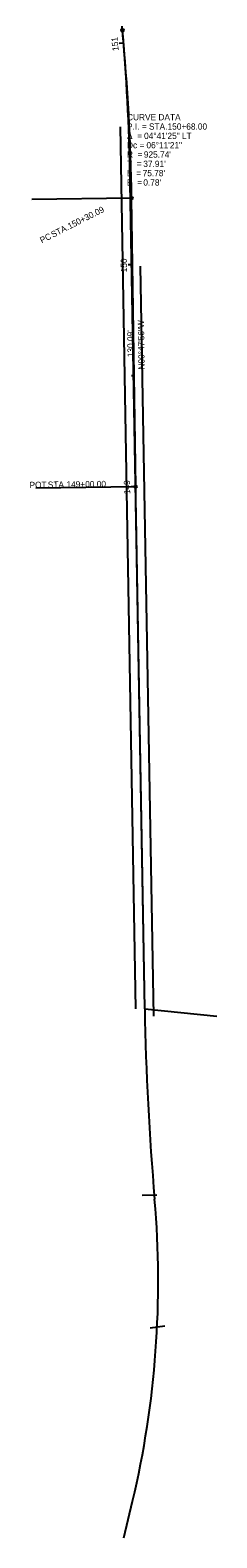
# Model space of a CAD drawing. Extents: x 152583 to 152802, y 326515 to 331516.
# Drawn here: x 152660 to 152744, y 329336 to 330016 of the extents above; entities that cross this region are included whole.
import ezdxf

# ---------------------------------------------------------------- set-up
doc = ezdxf.new("R2010")
doc.units = 0
for name, color, linetype in [('Default', 7, 'Continuous'), ('GE_P_Alignment_100_Bearings', 7, 'Continuous'), ('GE_P_Alignment_100_Cardinal_Points', 7, 'Continuous'), ('GE_P_Alignment_100_Curve_Data', 7, 'Continuous'), ('GE_P_Alignment_100_Distances', 7, 'Continuous'), ('GE_P_Alignment_100_Stations', 7, 'Continuous'), ('GE_P_Alignment_500_Cardinal_Points', 7, 'Continuous'), ('SC_Scratch10', 7, 'Continuous')]:
    doc.layers.add(name, color=color, linetype=linetype)

msp = doc.modelspace()

# ---------------------------------------------------------------- linework, layer by layer
at = {"layer": 'Default'}
msp.add_line((152711.8, 329574.55), (152744.29, 329571.15), dxfattribs=at)
at = {"layer": 'GE_P_Alignment_100_Bearings'}
for p, q in [((152707.8, 329574.48), (152700.86, 329971.88)), ((152711.8, 329574.55), (152704.85, 329971.95)), ((152715.86, 329571.17), (152709.95, 329909.13)), ((152710.63, 329490.5), (152717.27, 329490.62)), ((152714.21, 329430.74), (152720.82, 329431.63)), ((152702.44, 329336.11), (152706.34, 329352.61))]:
    msp.add_line(p, q, dxfattribs=at)
for centre, radius, start, end in [((153958.76, 329596.35), 1247.15, 181.0016, 184.95295), ((152287.87, 329451.55), 430, 346.69701, 4.95295)]:
    msp.add_arc(centre, radius, start, end, dxfattribs=at)
at = {"layer": 'GE_P_Alignment_100_Cardinal_Points'}
for p, q in [((152705.9, 329939.87), (152660.91, 329939.24)), ((152707.72, 329809.79), (152662.72, 329809.16))]:
    msp.add_line(p, q, dxfattribs=at)
for centre in [(152701.75, 330015.52), (152705.9, 329939.87), (152707.72, 329809.79)]:
    msp.add_circle(centre, 0.6, dxfattribs=at)
at = {"layer": 'GE_P_Alignment_100_Stations'}
for p, q in [((152702.29, 330009.67), (152700.3, 330009.49)), ((152705.41, 329959.77), (152704.21, 329959.73)), ((152706.32, 329909.78), (152704.32, 329909.75)), ((152707.02, 329859.79), (152705.82, 329859.77)), ((152707.72, 329809.79), (152705.72, 329809.76))]:
    msp.add_line(p, q, dxfattribs=at)
at = {"layer": 'GE_P_Alignment_500_Cardinal_Points'}
msp.add_line((152707.72, 329809.79), (152705.9, 329939.87), dxfattribs=at)
msp.add_line((152707.72, 329809.79), (152705.9, 329939.87), dxfattribs=at)
msp.add_arc((151780.25, 329926.96), 925.74, 0.79902, 5.4894, dxfattribs=at)
msp.add_arc((151780.25, 329926.96), 925.74, 0.79902, 5.4894, dxfattribs=at)
at = {"layer": 'SC_Scratch10'}
msp.add_line((152711.8, 329574.55), (152705.24, 329949.64), dxfattribs=at)
msp.add_arc((151779.65, 329933.46), 925.74, 1.0016, 5.19633, dxfattribs=at)

# ---------------------------------------------------------------- texts
at = {"layer": 'GE_P_Alignment_100_Bearings'}
msp.add_text('N00°47\'56"W', height=2.8, rotation=90.79902, dxfattribs=at).set_placement((152711.78, 329862.58))
at = {"layer": 'GE_P_Alignment_100_Cardinal_Points'}
for s, rotation, p in [('150+30.09', 26.91827, (152677.97, 329925.73)), ('PC', 26.91827, (152665.45, 329919.38)), (' STA. ', 26.91827, (152669.54, 329921.46)), ('POT', 0.79902, (152659.92, 329809.17)), (' STA. ', 0.79902, (152667.12, 329809.27)), ('149+00.00', 0.79902, (152676.57, 329809.4))]:
    msp.add_text(s, height=2.8, rotation=rotation, dxfattribs=at).set_placement(p)
at = {"layer": 'GE_P_Alignment_100_Curve_Data'}
for s, p in [('CURVE DATA', (152703.83, 329974.89)), ('Δ  = ', (152703.83, 329966.49)), ('P.I. = STA. ', (152703.83, 329970.69)), ('04°41\'25" LT', (152711.5, 329966.49)), ('150+68.00', (152722.09, 329970.69)), ('Dc = ', (152703.83, 329962.29)), ('06°11\'21"', (152712.57, 329962.29)), ('T  = ', (152703.83, 329953.89)), ('R  = ', (152703.83, 329958.09)), ("37.91'", (152711.16, 329953.89)), ("925.74'", (152711.41, 329958.09)), ('L  = ', (152703.83, 329949.69)), ('E  = ', (152703.83, 329945.49)), ("75.78'", (152710.87, 329949.69)), ("0.78'", (152711.17, 329945.49))]:
    msp.add_text(s, height=2.8, dxfattribs=at).set_placement(p)
at = {"layer": 'GE_P_Alignment_100_Distances'}
msp.add_text("130.09'", height=2.8, rotation=90.79902, dxfattribs=at).set_placement((152706.86, 329868.15))
at = {"layer": 'GE_P_Alignment_100_Stations'}
for s, rotation, p in [('151', 95.12587, (152700.08, 330006.31)), ('150', 90.79902, (152703.87, 329906.4)), ('149', 90.79902, (152705.26, 329806.44))]:
    msp.add_text(s, height=2.8, rotation=rotation, dxfattribs=at).set_placement(p)

doc.saveas('drawing.dxf')
